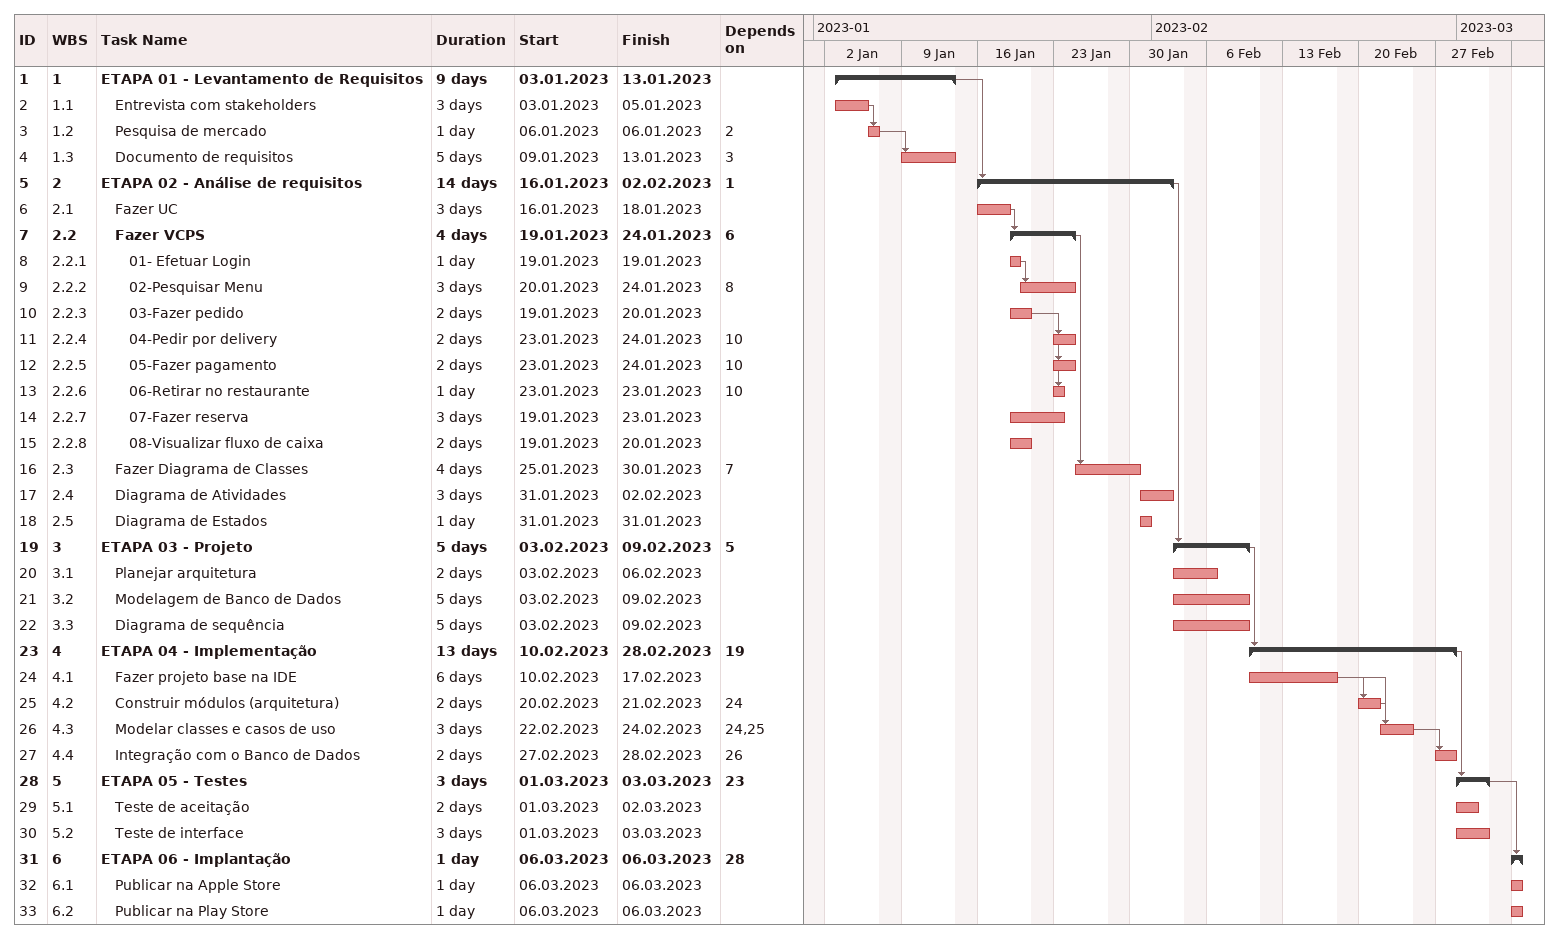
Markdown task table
| ID | WBS | Task | Duration | Start | Finish | Predecessors |
|---|---|---|---|---|---|---|
| 1 | 1 | **ETAPA 01 - Levantamento de Requisitos** | 9d | 2023-01-03 | 2023-01-13 |  |
| 2 | 1.1 | Entrevista com stakeholders | 3d | 2023-01-03 | 2023-01-05 |  |
| 3 | 1.2 | Pesquisa de mercado | 1d | 2023-01-06 | 2023-01-06 | 2 |
| 4 | 1.3 | Documento de requisitos | 5d | 2023-01-09 | 2023-01-13 | 3 |
| 5 | 2 | **ETAPA 02 - Análise de requisitos** | 14d | 2023-01-16 | 2023-02-02 | 1 |
| 6 | 2.1 | Fazer UC | 3d | 2023-01-16 | 2023-01-18 |  |
| 7 | 2.2 | **Fazer VCPS** | 4d | 2023-01-19 | 2023-01-24 | 6 |
| 8 | 2.2.1 | 01- Efetuar Login | 1d | 2023-01-19 | 2023-01-19 |  |
| 9 | 2.2.2 | 02-Pesquisar Menu | 3d | 2023-01-20 | 2023-01-24 | 8 |
| 10 | 2.2.3 | 03-Fazer pedido | 2d | 2023-01-19 | 2023-01-20 |  |
| 11 | 2.2.4 | 04-Pedir por delivery | 2d | 2023-01-23 | 2023-01-24 | 10 |
| 12 | 2.2.5 | 05-Fazer pagamento | 2d | 2023-01-23 | 2023-01-24 | 10 |
| 13 | 2.2.6 | 06-Retirar no restaurante | 1d | 2023-01-23 | 2023-01-23 | 10 |
| 14 | 2.2.7 | 07-Fazer reserva | 3d | 2023-01-19 | 2023-01-23 |  |
| 15 | 2.2.8 | 08-Visualizar fluxo de caixa | 2d | 2023-01-19 | 2023-01-20 |  |
| 16 | 2.3 | Fazer Diagrama de Classes | 4d | 2023-01-25 | 2023-01-30 | 7 |
| 17 | 2.4 | Diagrama de Atividades | 3d | 2023-01-31 | 2023-02-02 |  |
| 18 | 2.5 | Diagrama de Estados | 1d | 2023-01-31 | 2023-01-31 |  |
| 19 | 3 | **ETAPA 03 - Projeto** | 5d | 2023-02-03 | 2023-02-09 | 5 |
| 20 | 3.1 | Planejar arquitetura | 2d | 2023-02-03 | 2023-02-06 |  |
| 21 | 3.2 | Modelagem de Banco de Dados | 5d | 2023-02-03 | 2023-02-09 |  |
| 22 | 3.3 | Diagrama de sequência | 5d | 2023-02-03 | 2023-02-09 |  |
| 23 | 4 | **ETAPA 04 - Implementação** | 13d | 2023-02-10 | 2023-02-28 | 19 |
| 24 | 4.1 | Fazer projeto base na IDE | 6d | 2023-02-10 | 2023-02-17 |  |
| 25 | 4.2 | Construir módulos (arquitetura) | 2d | 2023-02-20 | 2023-02-21 | 24 |
| 26 | 4.3 | Modelar classes e casos de uso | 3d | 2023-02-22 | 2023-02-24 | 24, 25 |
| 27 | 4.4 | Integração com o Banco de Dados | 2d | 2023-02-27 | 2023-02-28 | 26 |
| 28 | 5 | **ETAPA 05 - Testes** | 3d | 2023-03-01 | 2023-03-03 | 23 |
| 29 | 5.1 | Teste de aceitação | 2d | 2023-03-01 | 2023-03-02 |  |
| 30 | 5.2 | Teste de interface | 3d | 2023-03-01 | 2023-03-03 |  |
| 31 | 6 | **ETAPA 06 - Implantação** | 1d | 2023-03-06 | 2023-03-06 | 28 |
| 32 | 6.1 | Publicar na Apple Store | 1d | 2023-03-06 | 2023-03-06 |  |
| 33 | 6.2 | Publicar na Play Store | 1d | 2023-03-06 | 2023-03-06 |  |
